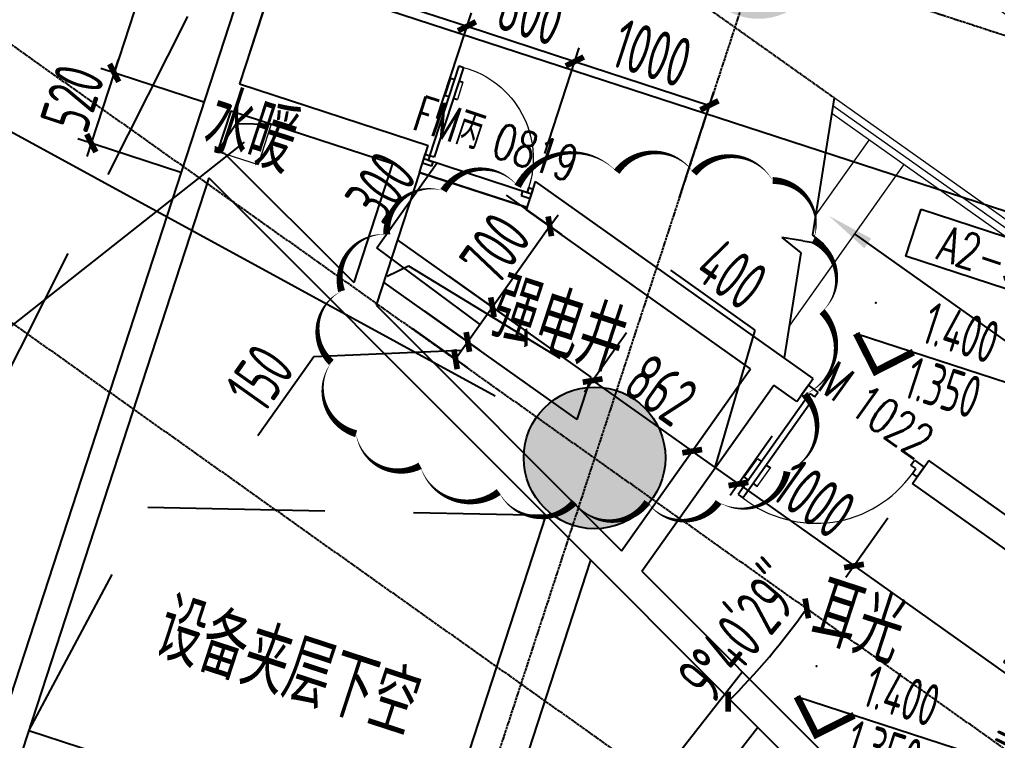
# Model space of a CAD drawing. Header units: millimetres. Extents: x 11639278 to 23698211, y -13072636 to -5537337.
# Drawn here: x 11852608 to 11859510, y -6326259 to -6321172 of the extents above; entities that cross this region are included whole.
import ezdxf
from ezdxf.enums import TextEntityAlignment as Align

# ---------------------------------------------------------------- set-up
doc = ezdxf.new("R2010")
doc.units = ezdxf.units.MM
doc.header["$LTSCALE"] = 10
for name, pattern in [('A2-RG-AXIS$0$CENTER', [2, 1.25, -0.25, 0.25, -0.25]), ('A2-RG-AXIS$0$DOTE', [2.42, 2, -0.2, 0.02, -0.2]), ('A2-RI-F1$0$HIDDEN', [0.375, 0.25, -0.125]), ('A2-RV-F1$0$DASHED2', [0.375, 0.25, -0.125])]:
    doc.linetypes.add(name, pattern=pattern)
for name, color, linetype in [('A2-RB-F1$0$$34$A-DIMS-100', 1, 'Continuous'), ('A2-RB-F1$0$A-DIMS-100', 1, 'Continuous'), ('A2-RD-F1（少）$0$A-STRS', 50, 'Continuous'), ('A2-RG-AXIS$0$A-GRID', 1, 'A2-RG-AXIS$0$CENTER'), ('A2-RI-F1$0$$0$A-SYMB-NUMB-T', 4, 'Continuous'), ('A2-RI-F1$0$$4$A-SYMB', 4, 'Continuous'), ('A2-RI-F1$0$A-BEAM-PLAN-C', 2, 'Continuous'), ('A2-RI-F1$0$A-DOOR', 32, 'Continuous'), ('A2-RI-F1$0$A-GLAZ', 140, 'Continuous'), ('A2-RI-F1$0$A-HOLE', 2, 'Continuous'), ('A2-RI-F1$0$A-STRS', 50, 'Continuous'), ('A2-RI-F1$0$A-SYMB', 4, 'Continuous'), ('A2-RI-F1$0$A-SYMB-AREA', 4, 'Continuous'), ('A2-RI-F1$0$A-SYMB-DOOR', 3, 'Continuous'), ('A2-RI-F1$0$A-SYMB-NAME', 4, 'Continuous'), ('A2-RI-F1$0$A-SYMB-VOID', 35, 'Continuous'), ('A2-RI-F1$0$A-WALL', 7, 'Continuous'), ('A2-RI-F1$0$an-flor-strs-trds', 1, 'Continuous'), ('A2-RS-F1$0$A-HATH-GRAY', 8, 'Continuous'), ('A2-RS-F1$0$A-WALL-CONC', 6, 'Continuous'), ('A2-RV-F1$0$A-HATH', 9, 'Continuous'), ('A2-RV-F1$0$AUDIT_D_120618114340-341', 1, 'Continuous')]:
    doc.layers.add(name, color=color, linetype=linetype)
for name, color, linetype, lineweight in [('A2-RI-F1$0$A-DETL-LLIN', 3, 'Continuous', 5), ('A2-RI-F1$0$A-GLAZ-CWMG', 3, 'Continuous', 5), ('A2-RV-F1$0$A-FLOR-STRS', 2, 'Continuous', 5)]:
    doc.layers.add(name, color=color, linetype=linetype, lineweight=lineweight)
doc.styles.add('A2-RB-F1$0$$0$XD2008', font='hzs.shx', dxfattribs={"width": 0.7, "bigfont": 'hztxt.shx'})
doc.styles.add('A2-RB-F1$0$XD2008', font='hzs.shx', dxfattribs={"width": 0.7, "bigfont": 'hztxt.shx'})
doc.styles.add('A2-RI-F1$0$$0$ECADI-TXT', font='simplex.shx', dxfattribs={"bigfont": 'hztxt.shx'})
doc.styles.add('A2-RI-F1$0$ECADI', font='hzs.shx', dxfattribs={"width": 0.7, "bigfont": 'hztxt.shx'})
doc.styles.add('A2-RI-F1$0$ECADI-TXT', font='simplex.shx', dxfattribs={"bigfont": 'hztxt.shx'})
doc.styles.add('A2-RI-F1$0$XD2008', font='hzs.shx', dxfattribs={"width": 0.7, "bigfont": 'hztxt.shx'})
doc.dimstyles.new('A2-RB-F1$0$$0$XD100$0', dxfattribs={"dimscale": 100, "dimtxt": 3.5, "dimasz": 1, "dimexe": 1, "dimexo": 2, "dimgap": 0.5, "dimtad": 1, "dimdec": 0, "dimdsep": 46, "dimtxsty": 'A2-RB-F1$0$$0$XD2008', "dimblk1": 'A2-RB-F1$0$$20$_ArchTick', "dimblk2": 'A2-RB-F1$0$$20$_ArchTick', "dimsah": 1, "dimcen": 2.5, "dimclrt": 4, "dimaunit": 1, "dimadec": 0, "dimazin": 0, "dimtfac": 1, "dimtdec": 0, "dimtix": 1, "dimtmove": 2, "dimatfit": 3, "dimfxl": 0, "dimtolj": 1, "dimtzin": 0, "dimarcsym": 0})
doc.dimstyles.new('A2-RB-F1$0$XD100$0', dxfattribs={"dimscale": 100, "dimtxt": 3.5, "dimasz": 1, "dimexe": 1, "dimexo": 2, "dimgap": 0.5, "dimtad": 1, "dimdec": 0, "dimdsep": 46, "dimtxsty": 'A2-RB-F1$0$XD2008', "dimblk1": 'A2-RB-F1$0$_ArchTick', "dimblk2": 'A2-RB-F1$0$_ArchTick', "dimsah": 1, "dimcen": 2.5, "dimclrt": 4, "dimaunit": 1, "dimadec": 0, "dimazin": 0, "dimtfac": 1, "dimtdec": 0, "dimtix": 1, "dimtmove": 1, "dimatfit": 3, "dimfxl": 0, "dimtolj": 1, "dimtzin": 0, "dimarcsym": 0})

# ---------------------------------------------------------------- blocks, each defined once
blk = doc.blocks.new('A2-RS-F1')
at = {"layer": 'A2-RS-F1$0$A-HATH-GRAY', "ltscale": 3}
h = blk.add_hatch(color=256, dxfattribs=at)
h.paths.add_polyline_path([(11844906.6, -6323395.9), (11843860.7, -6323055), (11843581.8, -6323910.6), (11844627.7, -6324251.5)], flags=17)
h.paths.add_polyline_path([(11860882.6, -6343275.4), (11862023.5, -6343647.3), (11861713.6, -6344598), (11860572.7, -6344226.1)])
h.paths.add_polyline_path([(11865221.2, -6329964.4), (11866362.1, -6330336.3), (11866052.2, -6331287.1), (11864911.3, -6330915.2)])
h.paths.add_polyline_path([(11863051.9, -6336620), (11864192.8, -6336991.9), (11863882.9, -6337942.6), (11862742, -6337570.7)])
edge = h.paths.add_edge_path()
edge.add_arc((11859128.8, -6350592.2), 550, 0, 360)
edge = h.paths.add_edge_path()
edge.add_arc((11856959.4, -6357247.7), 450, 0, 360)
edge = h.paths.add_edge_path()
edge.add_arc((11853166.7, -6357589.2), 450, 0, 360)
edge = h.paths.add_edge_path()
edge.add_arc((11867805.9, -6323970.6), 450, 0, 360)
h.paths.add_polyline_path([(11846030, -6316399.5), (11847075.8, -6316740.4), (11846796.9, -6317596.1), (11845751.1, -6317255.2)])
h.paths.add_polyline_path([(11843860.7, -6323054.9), (11844906.6, -6323395.8), (11844627.7, -6324251.5), (11843581.8, -6323910.6)])
h.paths.add_polyline_path([(11855493.2, -6327056.8), (11855968.6, -6327211.7), (11855813.7, -6327687.1), (11855338.3, -6327532.2)])
h.paths.add_polyline_path([(11855338.2, -6327532.2), (11855813.6, -6327687.2), (11855968.6, -6327211.8), (11855493.2, -6327056.8)])
h.paths.add_polyline_path([(11848985.4, -6347023), (11849460.8, -6347177.9), (11849305.8, -6347653.3), (11848830.5, -6347498.4)])
h.paths.add_polyline_path([(11848830.4, -6347498.4), (11849305.8, -6347653.4), (11849460.7, -6347178), (11848985.4, -6347023)])
h.paths.add_polyline_path([(11841691.5, -6329710.3), (11842737.3, -6330051.2), (11842458.4, -6330906.9), (11841412.5, -6330566)])
edge = h.paths.add_edge_path()
edge.add_arc((11835567, -6350274.8), 550, 0, 360)
h.paths.add_polyline_path([(11837074, -6343876.8), (11838119.8, -6344217.7), (11838398.7, -6343362), (11837352.9, -6343021.1)])
h.paths.add_polyline_path([(11839243.3, -6337221.4), (11840289.1, -6337562.3), (11840568, -6336706.6), (11839522.2, -6336365.7)])
h.paths.add_polyline_path([(11843581.8, -6323910.7), (11844627.7, -6324251.6), (11844906.6, -6323395.9), (11843860.7, -6323055)])
edge = h.paths.add_edge_path()
edge.add_arc((11839855.8, -6353250.4), 450, 0, 360)
edge = h.paths.add_edge_path()
edge.add_arc((11857822.8, -6320716.7), 450, 0, 360)
edge = h.paths.add_edge_path()
edge.add_arc((11856666.2, -6324264.9), 500, 0, 360)
h.paths.add_polyline_path([(11855338.3, -6327532.3), (11855813.7, -6327687.2), (11855968.6, -6327211.8), (11855493.2, -6327056.9)])
h.paths.add_polyline_path([(11848830.3, -6347498.4), (11849305.7, -6347653.3), (11849460.6, -6347177.9), (11848985.2, -6347023)])
edge = h.paths.add_edge_path()
edge.add_arc((11848133.1, -6350444.1), 500, 0, 360)
edge = h.paths.add_edge_path()
edge.add_arc((11846511.2, -6355419.9), 450, 0, 360)
edge = h.paths.add_edge_path()
edge.add_arc((11865992.2, -6360191.7), 450, 0, 360)
edge = h.paths.add_edge_path()
edge.add_arc((11868161.4, -6353536.3), 450, 0, 360)
edge = h.paths.add_edge_path()
edge.add_arc((11870330.7, -6346880.9), 450, 0, 360)
edge = h.paths.add_edge_path()
edge.add_arc((11872500, -6340225.5), 450, 0, 360)
edge = h.paths.add_edge_path()
edge.add_arc((11874669.3, -6333570.1), 450, 0, 360)
edge = h.paths.add_edge_path()
edge.add_arc((11876838.5, -6326914.7), 450, 0, 360)
at = {"layer": 'A2-RS-F1$0$A-WALL-CONC'}
blk.add_circle((11856666.2, -6324264.9), 500, dxfattribs=at)
blk = doc.blocks.new('A2-RI-F1$0$5erhfh')
at = {"layer": 'A2-RI-F1$0$A-SYMB-AREA', "style": 'A2-RI-F1$0$ECADI', "width": 0.7}
blk.add_attdef('340M2', text='', height=2.5, dxfattribs=at).set_placement((0, 1.25), align=Align.MIDDLE_LEFT)
at = {"layer": 'A2-RI-F1$0$A-SYMB-NAME', "style": 'A2-RI-F1$0$ECADI', "width": 0.7}
blk.add_attdef('CHINESENAME', (-12.292, 3.087), '', height=4.5, dxfattribs=at)
blk = doc.blocks.new('A2-RI-F1$0$door-1000')
for p, q in [((0.6493, 0.6471), (0.7083, 0.7059)), ((0.7083, 0.7059), (0.7083, 0.7059)), ((0.7083, 0.7059), (0.7672, 0.6469)), ((0.6787, 0.6175), (0.6493, 0.6471)), ((0.7082, 0.647), (0.6787, 0.6175)), ((0.7376, 0.6174), (0.7082, 0.647)), ((0.7672, 0.6469), (0.7376, 0.6174)), ((0.059, 0.0588), (0, 0)), ((0, 0), (0.0588, -0.059)), ((0, 0), (0, 0)), ((0.0589, -0.0001), (0.0884, 0.0293)), ((0.0884, 0.0293), (0.059, 0.0588)), ((0.0588, -0.059), (0.0883, -0.0296)), ((0.0883, -0.0296), (0.0589, -0.0001)), ((0.1179, -0.0002), (0.0883, -0.0296)), ((0.0883, -0.0296), (0.6766, -0.6199)), ((0.7061, -0.5905), (0.1179, -0.0002)), ((0.5051, -0.3888), (0.5301, -0.3639)), ((0.4506, -0.4431), (0.4756, -0.4182)), ((0.6183, -0.5024), (0.6432, -0.4775)), ((0.5638, -0.5566), (0.5888, -0.5318)), ((0.6766, -0.6199), (0.7061, -0.5905))]:
    blk.add_line(p, q)
at = {"lineweight": 13}
for p, q in [((0.6432, -0.4775), (0.5301, -0.3639)), ((0.5638, -0.5566), (0.4506, -0.4431))]:
    blk.add_line(p, q, dxfattribs=at)
blk.add_arc((0.1481, 0.0285), 0.8333, 312.03498, 44.97267, dxfattribs=at)
blk = doc.blocks.new('A2-RI-F1$0$System Panel - Glazed-4049409-Documents - Level 1')
at = {"layer": 'A2-RI-F1$0$A-GLAZ', "lineweight": 13}
for p, q in [((535.3, 44.5), (-535.3, 44.5)), ((-535.3, 44.5), (-535.3, 19)), ((-535.3, 19), (535.3, 19)), ((535.3, 19), (535.3, 44.5))]:
    blk.add_line(p, q, dxfattribs=at)
blk = doc.blocks.new('A2-RI-F1$0$Rectangular Mullion - 60mm x 200mm-V4-Documents - Level 1')
at = {"layer": 'A2-RI-F1$0$A-GLAZ-CWMG'}
for p, q in [((80374.2, -10088), (79350.2, -9775.6)), ((80315.8, -10279.3), (79291.9, -9966.9))]:
    blk.add_line(p, q, dxfattribs=at)
blk = doc.blocks.new('A2-RI-F1$0$ECADI-TAG-HGHT（国标）')
at = {"color": 1}
blk.add_line((-2.121, 2.121), (11.768, 2.121), dxfattribs=at)
at = {"color": 1, "const_width": 0.5}
blk.add_lwpolyline([(-2.121, 2.121), (0, 0), (2.121, 2.121)], dxfattribs=at)
at = {"color": 1}
blk.add_point((-1.481, 4.6), dxfattribs=at)
at = {"style": 'A2-RI-F1$0$XD2008', "width": 0.7}
blk.add_attdef('FL', text='', height=3, dxfattribs=at).set_placement((-2.689, 2.967), align=Align.RIGHT)
for tag, p in [('F.F.L.', (2.284, 2.967)), ('T.O.S.', (2.284, -1.104))]:
    blk.add_attdef(tag, p, '', height=3, dxfattribs=at)
blk = doc.blocks.new('A2-RI-F1$0$ECADI-TAG-DOOR')
blk = doc.blocks.new('A2-RI-F1$0$$0$ECADI-TAG-CODE')
at = {"layer": 'A2-RI-F1$0$$0$A-SYMB-NUMB-T', "color": 1}
blk.add_lwpolyline([(0, 3.5), (15, 3.5), (15, 0), (0, 0)], close=True, dxfattribs=at)
at = {"layer": 'A2-RI-F1$0$$0$A-SYMB-NUMB-T', "style": 'A2-RI-F1$0$$0$ECADI-TXT', "width": 0.7}
blk.add_attdef('CODE', text='', height=2.5, dxfattribs=at).set_placement((7.5, 1.75), align=Align.MIDDLE_CENTER)
blk = doc.blocks.new('A2-RI-F1')
at = {"layer": 'A2-RI-F1$0$A-BEAM-PLAN-C'}
for p, q in [((11855540.8, -6327072.3), (11856323.8, -6324670)), ((11855921.1, -6327196.3), (11856641.1, -6324987.4)), ((11855477.7, -6327104.4), (11852673, -6326190.2))]:
    blk.add_line(p, q, dxfattribs=at)
at = {"layer": 'A2-RI-F1$0$A-DETL-LLIN'}
for p in [(11854383.8, -6321909.6), (11854005.4, -6322102.4)]:
    blk.add_line(p, (11854290.6, -6322195.3), dxfattribs=at)
at = {"layer": 'A2-RI-F1$0$A-HOLE'}
for p, q in [((11856641.4, -6323695.6), (11855274.8, -6322726.5)), ((11856544.1, -6323994.3), (11855174.1, -6323022.9)), ((11856544.1, -6323994.3), (11856641.4, -6323695.6))]:
    blk.add_line(p, q, dxfattribs=at)
at = {"layer": 'A2-RI-F1$0$A-STRS'}
for p, q in [((11856221.5, -6322403.4), (11855460.9, -6322155.5)), ((11856190.5, -6322498.5), (11855429.9, -6322250.6))]:
    blk.add_line(p, q, dxfattribs=at)
at = {"layer": 'A2-RI-F1$0$A-SYMB'}
blk.add_lwpolyline([(11848535.7, -6323530.7), (11851199.7, -6324399), (11854195.5, -6322037.5)], dxfattribs=at)
at = {"layer": 'A2-RI-F1$0$A-SYMB-VOID', "linetype": 'A2-RI-F1$0$HIDDEN', "ltscale": 500}
for points in [[(11842737.3, -6330051.2), (11849005.3, -6330633.5), (11854667.6, -6319425.3)], [(11854005.4, -6322102.4), (11854136.1, -6321905.3), (11854383.8, -6321909.6)], [(11855203, -6322982.1), (11855352.5, -6322910.5), (11856641.4, -6323695.6)], [(11852673, -6326190.2), (11853513, -6324613.5), (11856323.8, -6324670)]]:
    blk.add_lwpolyline(points, dxfattribs=at)
at = {"layer": 'A2-RI-F1$0$A-WALL'}
for p, q in [((11854919.8, -6319297.1), (11854160.5, -6321626.5)), ((11854667.6, -6319425.3), (11850329, -6332736)), ((11854160.5, -6321626.5), (11855491.9, -6322060.4)), ((11854098.5, -6321816.6), (11854005.4, -6322102.4)), ((11854098.5, -6321816.6), (11855239.7, -6322188.6)), ((11854057.2, -6322119.3), (11854005.4, -6322102.4)), ((11855429.9, -6322250.6), (11855491.9, -6322060.4)), ((11855239.7, -6322188.6), (11854966, -6323028.5)), ((11855429.9, -6322250.6), (11855124.6, -6323187.2)), ((11855429.9, -6322250.6), (11856140.6, -6322482.2)), ((11853944.5, -6322289.3), (11850457.2, -6332988.2)), ((11856185.5, -6322514), (11856250.4, -6322314.9)), ((11858209.8, -6323704.3), (11856250.4, -6322314.9)), ((11857767.8, -6323636.1), (11856185.5, -6322514)), ((11856857, -6324920.5), (11857767.8, -6323636.1)), ((11857000.4, -6325064), (11857930.9, -6323751.8)), ((11858094.1, -6323867.5), (11857930.9, -6323751.8)), ((11858094.1, -6323867.5), (11858209.8, -6323704.3)), ((11858909.8, -6324445.9), (11859025.5, -6324282.7)), ((11863063.4, -6327146), (11859025.5, -6324282.7)), ((11861397.8, -6326210.1), (11858909.8, -6324445.9))]:
    blk.add_line(p, q, dxfattribs=at)
at = {"layer": 'A2-RI-F1$0$A-WALL', "lineweight": 25}
for p, q in [((11854057.2, -6322119.3), (11854966, -6323028.5)), ((11853944.5, -6322289.3), (11859434.4, -6327782.3)), ((11855124.6, -6323187.2), (11856857, -6324920.5)), ((11857000.4, -6325064), (11859363.8, -6327428.7))]:
    blk.add_line(p, q, dxfattribs=at)
at = {"layer": 'A2-RI-F1$0$an-flor-strs-trds'}
blk.add_lwpolyline([(11857710.6, -6325774.6), (11854689.4, -6329629.9), (11854741, -6329758.5), (11854505, -6329573.2), (11854556.6, -6329701.8), (11852027.8, -6332921), (11850778.5, -6336753.9), (11850871, -6336857), (11850585.9, -6336763.7), (11850678.4, -6336866.9), (11849463.9, -6340578.2), (11849594.2, -6344802.2), (11849476.4, -6344875.1), (11849776.3, -6344865.9), (11849658.4, -6344938.8), (11849804.2, -6349850.7)], dxfattribs=at)
at = {"layer": 'Defpoints', "color": 3}
blk.add_line((11855964.6, -6323829.5), (11832002.1, -6310766.5), dxfattribs=at)
at = {"layer": 'Defpoints', "color": 3, "linetype": 'Continuous'}
blk.add_line((11886956.1, -6331453.7), (11833703.4, -6314096.4), dxfattribs=at)
at = {"layer": 'Defpoints', "color": 3}
blk.add_lwpolyline([(11856123.9, -6322348.8, 0, 50, 0.520567), (11855599.8, -6322379.6, 0, 50, 0.520567), (11855599.8, -6322379.6, 0, 50, 0.520567), (11855198.9, -6322687.7, 0, 50, 0.520567), (11855198.9, -6322687.7, 0, 50, 0.520567), (11854880.3, -6323088.2, 0, 50, 0.520567), (11854880.3, -6323088.2, 0, 50, 0.520567), (11854808.4, -6323591.3, 0, 50, 0.520567), (11854808.4, -6323591.3, 0, 50, 0.520567), (11854983.1, -6324094.5, 0, 50, 0.520567), (11854983.1, -6324094.5, 0, 50, 0.520567), (11855435.3, -6324320.4, 0, 50, 0.520567), (11855435.3, -6324320.4, 0, 50, 0.520567), (11855990.3, -6324505.2, 0, 50, 0.520567), (11855990.3, -6324505.2, 0, 50, 0.520567), (11856524.8, -6324577.1, 0, 50, 0.520567), (11856524.8, -6324577.1, 0, 50, 0.520567), (11857038.7, -6324577.1, 0, 50, 0.520567), (11857038.7, -6324577.1, 0, 50, 0.520567), (11857542.3, -6324577.1, 0, 50, 0.520567), (11857542.3, -6324577.1, 0, 50, 0.520567), (11858025.3, -6324361.5, 0, 50, 0.520567), (11858025.3, -6324361.5, 0, 50, 0.520567), (11858148.7, -6323817.2, 0, 50, 0.520567), (11858148.7, -6323817.2, 0, 50, 0.520567), (11858272, -6323231.9, 0, 50, 0.520567), (11858272, -6323231.9, 0, 50, 0.520567), (11858210.3, -6322728.8, 0, 50, 0.520567), (11858210.3, -6322728.8, 0, 50, 0.520567), (11857922.6, -6322307.8, 0, 50, 0.520567), (11857922.6, -6322307.8, 0, 50, 0.520567), (11857367.6, -6322256.4, 0, 50, 0.520567), (11857367.6, -6322256.4, 0, 50, 0.520567), (11856822.8, -6322246.2, 0, 50, 0.520567), (11856822.8, -6322246.2, 0, 50, 0.520567), (11856123.9, -6322348.8, 0, 0, 0)], format="xyseb", dxfattribs=at)
blk.add_blockref('A2-RS-F1', (0, 0))
ref = blk.add_blockref('A2-RI-F1$0$5erhfh', (11854951.1, -6322748.8), dxfattribs=dict(xscale=100.0000000002661, yscale=100.0000000002661, zscale=100.0000000002661, rotation=341.9467459264774))
ref.add_attrib('CHINESENAME', '水暖', (11853878.1, -6322074.3), dxfattribs={"layer": 'A2-RI-F1$0$A-SYMB-NAME', "height": 450, "rotation": 341.94675, "style": 'A2-RI-F1$0$ECADI', "width": 0.7})
ref = blk.add_blockref('A2-RI-F1$0$5erhfh', (11856973.2, -6324066.3), dxfattribs=dict(xscale=100.0000000002661, yscale=100.0000000002661, zscale=100.0000000002661, rotation=341.9467459264774))
ref.add_attrib('CHINESENAME', '强电井', (11855900.2, -6323391.9), dxfattribs={"layer": 'A2-RI-F1$0$A-SYMB-NAME', "height": 450, "rotation": 341.94675, "style": 'A2-RI-F1$0$ECADI', "width": 0.7})
ref = blk.add_blockref('A2-RI-F1$0$5erhfh', (11859236, -6326212.1), dxfattribs=dict(xscale=100.0000000002661, yscale=100.0000000002661, zscale=100.0000000002661, rotation=341.9467459264774))
ref.add_attrib('CHINESENAME', '耳光', (11858163, -6325537.6), dxfattribs={"layer": 'A2-RI-F1$0$A-SYMB-NAME', "height": 450, "rotation": 341.94675, "style": 'A2-RI-F1$0$ECADI', "width": 0.7})
ref = blk.add_blockref('A2-RI-F1$0$5erhfh', (11854609.3, -6326331.8), dxfattribs=dict(xscale=100.0000000002661, yscale=100.0000000002661, zscale=100.0000000002661, rotation=341.9467459264774))
ref.add_attrib('CHINESENAME', '设备夹层下空', (11853536.4, -6325657.3), dxfattribs={"layer": 'A2-RI-F1$0$A-SYMB-NAME', "height": 450, "rotation": 341.94675, "style": 'A2-RI-F1$0$ECADI', "width": 0.7})
at = {"layer": 'A2-RI-F1$0$$4$A-SYMB', "xscale": 100.0000000099865, "yscale": 100.0000000099865, "zscale": 100.0000000099865, "rotation": 341.9467459260609}
blk.add_blockref('A2-RI-F1$0$$0$ECADI-TAG-CODE', (11858863, -6322842.4), dxfattribs=at).add_auto_attribs({'CODE': 'A2-ST-8'})
at = {"layer": 'A2-RI-F1$0$A-DOOR'}
for p, xscale, yscale, zscale, rotation in [((11855450.9, -6322186.2), -800.0000000000965, 800.0000000000965, 800.0000000000967, 206.8480474431913), ((11858176, -6323751.9), 1000.000000000409, 1000.000000000409, 1000.000000000409, 279.7581692111208)]:
    blk.add_blockref('A2-RI-F1$0$door-1000', p, dxfattribs=dict(at, xscale=xscale, yscale=yscale, zscale=zscale, rotation=rotation))
at = {"layer": 'A2-RI-F1$0$A-GLAZ', "rotation": 324.984351749833}
blk.add_blockref('A2-RI-F1$0$System Panel - Glazed-4049409-Documents - Level 1', (11859750.5, -6321142.5), dxfattribs=at)
at = {"layer": 'A2-RI-F1$0$A-GLAZ-CWMG', "rotation": 341.9467479425516}
blk.add_blockref('A2-RI-F1$0$Rectangular Mullion - 60mm x 200mm-V4-Documents - Level 1', (11786955.2, -6286868.4), dxfattribs=at)
at = {"layer": 'A2-RI-F1$0$A-SYMB', "xscale": 99.999999999679, "yscale": 99.999999999679, "zscale": 99.999999999679, "rotation": 341.9467459266484}
for p in [(11858649.5, -6323654.4), (11858230.8, -6326216.8)]:
    blk.add_blockref('A2-RI-F1$0$ECADI-TAG-HGHT（国标）', p, dxfattribs=at).add_auto_attribs({'F.F.L.': '1.400', 'T.O.S.': '1.350'})
at = {"layer": 'A2-RI-F1$0$A-SYMB-DOOR'}
ref = blk.add_blockref('A2-RI-F1$0$ECADI-TAG-DOOR', (11855822.5, -6322862), dxfattribs=dict(at, xscale=100.0000000021948, yscale=100.0000000021948, zscale=100.0000000021948, rotation=341.6135664677628))
ref.add_attrib('门窗主编号1', 'FM丙', dxfattribs={"height": 250, "rotation": 341.61357, "style": 'A2-RI-F1$0$ECADI-TXT', "width": 0.7}).set_placement((11855834, -6322098.2), align=Align.RIGHT)
ref.add_attrib('门窗主编号2', '0819', (11855926.6, -6322133.4, 333.3), dxfattribs={"height": 250, "rotation": 341.61357, "style": 'A2-RI-F1$0$ECADI-TXT', "width": 0.7})
ref = blk.add_blockref('A2-RI-F1$0$ECADI-TAG-DOOR', (11858137.6, -6324604.6), dxfattribs=dict(at, xscale=99.9999999989846, yscale=99.9999999989846, zscale=99.9999999989846, rotation=324.5368615758675))
ref.add_attrib('门窗主编号1', 'M', dxfattribs={"height": 250, "rotation": 324.53686, "style": 'A2-RI-F1$0$ECADI-TXT', "width": 0.7}).set_placement((11858372.9, -6323877.9), align=Align.RIGHT)
ref.add_attrib('门窗主编号2', '1022', (11858451, -6323938.7, 333.3), dxfattribs={"height": 250, "rotation": 324.53686, "style": 'A2-RI-F1$0$ECADI-TXT', "width": 0.7})
blk = doc.blocks.new('A2-RG-AXIS')
at = {"layer": 'A2-RG-AXIS$0$A-GRID', "linetype": 'A2-RG-AXIS$0$DOTE'}
for p, q in [((11843136.5, -6315929.7), (11881097.2, -6328302.7)), ((11859362.3, -6315993.2), (11846201.5, -6356370.4)), ((11876238.4, -6338141.9), (11846413.5, -6316997.8)), ((11875313.6, -6339447.6), (11845488.2, -6318303.1))]:
    blk.add_line(p, q, dxfattribs=at)
blk = doc.blocks.new('A2-RV-F1')
at = {"layer": 'A2-RV-F1$0$A-FLOR-STRS'}
for p, q in [((11862496.8, -6324660.2), (11858357.5, -6321725)), ((11862439, -6324741.8), (11858340, -6321835.2)), ((11862467.9, -6324701), (11858348.7, -6321780.1)), ((11858229.2, -6322553.3), (11858605.1, -6322023.2)), ((11858040.3, -6323338.3), (11858849.8, -6322196.7))]:
    blk.add_line(p, q, dxfattribs=at)
at = {"layer": 'A2-RV-F1$0$A-HATH', "linetype": 'A2-RV-F1$0$DASHED2', "ltscale": 2}
blk.add_lwpolyline([(11858357.5, -6321725), (11856722, -6320565.3), (11854719.2, -6319912.5)], dxfattribs=at)
at = {"layer": 'A2-RV-F1$0$AUDIT_D_120618114340-341', "extrusion": (-1.24225e-40, 5.54049e-41, -1)}
for p, q in [((11858357.5, -6321725), (11858203.9, -6322691, 0)), ((11858136.5, -6322732.9, 0), (11857988.4, -6322709.4, 0)), ((11857988.4, -6322709.4, 0), (11858122.9, -6322818.4, 0)), ((11858136.5, -6322732.9, 0), (11858284.6, -6322756.5, 0)), ((11858284.6, -6322756.5, 0), (11858203.9, -6322691, 0)), ((11858122.9, -6322818.4, 0), (11858005.1, -6323559.2, 0))]:
    blk.add_line(p, q, dxfattribs=at)
at = {"layer": 'A2-RV-F1$0$AUDIT_D_120618114340-341', "extrusion": (1.56686e-08, -1.51236e-08, -1)}
blk.add_line((11858502.7, -6322686.1, 0), (11862091.9, -6325231.3), dxfattribs=at)
blk.add_solid([(-11858619.1, -6322717.1, 0.3), (-11858570.4, -6322785.7, 0.3), (-11858320.1, -6322556.6, 0.3)], dxfattribs=at)
blk = doc.blocks.new('A2-RB-F1$0$_ArchTick')
at = {"color": 0, "linetype": 'ByBlock', "const_width": 0.4}
blk.add_lwpolyline([(-0.5, -0.5), (0.5, 0.5)], dxfattribs=at)
blk = doc.blocks.new('*D1662')
at = {"layer": 'A2-RB-F1$0$A-DIMS-100', "color": 0, "lineweight": -2, "transparency": 16777216}
for p, q in [((11853957, -6319456.6), (11853275.2, -6321548.3)), ((11854590.2, -6319662.9), (11853861.9, -6319425.6)), ((11853908.4, -6321754.6), (11853180.1, -6321517.3))]:
    blk.add_line(p, q, dxfattribs=at)
at = {"layer": 'Defpoints', "color": 0, "transparency": 16777216}
for p in [(11854780.3, -6319724.9), (11853275.2, -6321548.3), (11854098.5, -6321816.6)]:
    blk.add_point(p, dxfattribs=at)
at = {"layer": 'A2-RB-F1$0$A-DIMS-100', "color": 0, "lineweight": -2, "transparency": 16777216, "xscale": 100, "yscale": 100, "zscale": 100}
for p, rotation in [((11853957, -6319456.6), 71.94703652343424), ((11853275.2, -6321548.3), 251.9470365234343)]:
    blk.add_blockref('A2-RB-F1$0$_ArchTick', p, dxfattribs=dict(at, rotation=rotation))
at = {"layer": 'A2-RB-F1$0$A-DIMS-100', "color": 4, "transparency": 16777216, "insert": (11853402.2, -6320432.7), "char_height": 350, "attachment_point": 5, "rotation": 71.94704, "style": 'A2-RB-F1$0$XD2008'}
blk.add_mtext('\\A1;2200', dxfattribs=at)
blk = doc.blocks.new('*D1663')
at = {"layer": 'A2-RB-F1$0$A-DIMS-100', "color": 0, "lineweight": -2, "transparency": 16777216}
for p, q in [((11853275.3, -6321548.2), (11853306.3, -6321453.2)), ((11853275.3, -6321548.2), (11853113.7, -6322043.9)), ((11853908.4, -6321754.6), (11853180.2, -6321517.2)), ((11853746.8, -6322250.3), (11853018.6, -6322012.9)), ((11853113.7, -6322043.9), (11853082.7, -6322139))]:
    blk.add_line(p, q, dxfattribs=at)
at = {"layer": 'Defpoints', "color": 0, "transparency": 16777216}
for p in [(11854098.6, -6321816.6), (11853113.7, -6322043.9), (11853937, -6322312.3)]:
    blk.add_point(p, dxfattribs=at)
at = {"layer": 'A2-RB-F1$0$A-DIMS-100', "color": 0, "lineweight": -2, "transparency": 16777216, "xscale": 100, "yscale": 100, "zscale": 100}
for p, rotation in [((11853275.3, -6321548.2), 251.9442621610272), ((11853113.7, -6322043.9), 71.94426216102723)]:
    blk.add_blockref('A2-RB-F1$0$_ArchTick', p, dxfattribs=dict(at, rotation=rotation))
at = {"layer": 'A2-RB-F1$0$A-DIMS-100', "color": 4, "transparency": 16777216, "insert": (11852980.5, -6321726.3), "char_height": 350, "attachment_point": 5, "rotation": 71.94426, "style": 'A2-RB-F1$0$XD2008'}
blk.add_mtext('\\A1;520', dxfattribs=at)
blk = doc.blocks.new('*D1514')
at = {"layer": 'A2-RB-F1$0$A-DIMS-100', "color": 0, "lineweight": -2, "transparency": 16777216}
for p, q in [((11854222.5, -6321436.3), (11854465.6, -6320690.6)), ((11854434.6, -6320785.6), (11855765.9, -6321219.6)), ((11855553.9, -6321870.3), (11855796.9, -6321124.5))]:
    blk.add_line(p, q, dxfattribs=at)
at = {"layer": 'Defpoints', "color": 0, "transparency": 16777216}
for p in [(11855765.9, -6321219.6), (11854160.5, -6321626.5), (11855491.9, -6322060.4)]:
    blk.add_point(p, dxfattribs=at)
at = {"layer": 'A2-RB-F1$0$A-DIMS-100', "color": 0, "lineweight": -2, "transparency": 16777216, "xscale": 100, "yscale": 100, "zscale": 100}
for p, rotation in [((11854434.6, -6320785.6), 161.9470404933663), ((11855765.9, -6321219.6), 341.9470404933663)]:
    blk.add_blockref('A2-RB-F1$0$_ArchTick', p, dxfattribs=dict(at, rotation=rotation))
at = {"layer": 'A2-RB-F1$0$A-DIMS-100', "color": 4, "transparency": 16777216, "insert": (11855170, -6320788.7), "char_height": 350, "attachment_point": 5, "rotation": 341.94704, "style": 'A2-RB-F1$0$XD2008'}
blk.add_mtext('\\A1;1400', dxfattribs=at)
blk = doc.blocks.new('*D1515')
at = {"layer": 'A2-RB-F1$0$A-DIMS-100', "color": 0, "lineweight": -2, "transparency": 16777216}
for p, q in [((11856314.5, -6322118.2), (11856557.5, -6321372.4)), ((11856526.6, -6321467.5), (11857477, -6321777.3)), ((11857265, -6322428), (11857508, -6321682.2))]:
    blk.add_line(p, q, dxfattribs=at)
at = {"layer": 'Defpoints', "color": 0, "transparency": 16777216}
for p in [(11857477, -6321777.3), (11856252.5, -6322308.3), (11857203, -6322618.1)]:
    blk.add_point(p, dxfattribs=at)
at = {"layer": 'A2-RB-F1$0$A-DIMS-100', "color": 0, "lineweight": -2, "transparency": 16777216, "xscale": 100, "yscale": 100, "zscale": 100}
for p, rotation in [((11856526.6, -6321467.5), 161.9470404932459), ((11857477, -6321777.3), 341.9470404932459)]:
    blk.add_blockref('A2-RB-F1$0$_ArchTick', p, dxfattribs=dict(at, rotation=rotation))
at = {"layer": 'A2-RB-F1$0$A-DIMS-100', "color": 4, "transparency": 16777216, "insert": (11857071.5, -6321408.5), "char_height": 350, "attachment_point": 5, "rotation": 341.94704, "style": 'A2-RB-F1$0$XD2008'}
blk.add_mtext('\\A1;1000', dxfattribs=at)
blk = doc.blocks.new('*D1516')
at = {"layer": 'A2-RB-F1$0$A-DIMS-100', "color": 0, "lineweight": -2, "transparency": 16777216}
for p, q in [((11855130.1, -6322781.8), (11855552.3, -6322186.3)), ((11855858.7, -6323324.4), (11855130.1, -6322781.8)), ((11855636.7, -6322983.1), (11856027.1, -6323259.9)), ((11855945.5, -6323202.1), (11855771.9, -6323446.8)), ((11855463.2, -6323227.8), (11855853.5, -6323504.6))]:
    blk.add_line(p, q, dxfattribs=at)
at = {"layer": 'Defpoints', "color": 0, "transparency": 16777216}
for p in [(11855473.6, -6322867.4), (11855300, -6323112.1), (11855771.9, -6323446.8)]:
    blk.add_point(p, dxfattribs=at)
at = {"layer": 'A2-RB-F1$0$A-DIMS-100', "color": 0, "lineweight": -2, "transparency": 16777216, "xscale": 100, "yscale": 100, "zscale": 100}
for p, rotation in [((11855945.5, -6323202.1), 54.65917628212087), ((11855771.9, -6323446.8), 234.6591762821209)]:
    blk.add_blockref('A2-RB-F1$0$_ArchTick', p, dxfattribs=dict(at, rotation=rotation))
at = {"layer": 'A2-RB-F1$0$A-DIMS-100', "color": 4, "transparency": 16777216, "insert": (11855157.7, -6322353.9), "char_height": 350, "attachment_point": 5, "rotation": 54.65918, "style": 'A2-RB-F1$0$XD2008'}
blk.add_mtext('\\A1;300', dxfattribs=at)
blk = doc.blocks.new('*D1517')
at = {"layer": 'A2-RB-F1$0$A-DIMS-100', "color": 0, "lineweight": -2, "transparency": 16777216}
for p, q in [((11855463.2, -6323227.8), (11855853.5, -6323504.6)), ((11855376.4, -6323350.1), (11855766.8, -6323626.9)), ((11855771.9, -6323446.8), (11855685.2, -6323569.1)), ((11854685.1, -6323551.9), (11854289.8, -6324109.3)), ((11855728.6, -6323507.9), (11854685.1, -6323551.9))]:
    blk.add_line(p, q, dxfattribs=at)
at = {"layer": 'Defpoints', "color": 0, "transparency": 16777216}
for p in [(11855300, -6323112.1), (11855213.3, -6323234.4), (11855685.2, -6323569.1)]:
    blk.add_point(p, dxfattribs=at)
at = {"layer": 'A2-RB-F1$0$A-DIMS-100', "color": 0, "lineweight": -2, "transparency": 16777216, "xscale": 100, "yscale": 100, "zscale": 100}
for p, rotation in [((11855771.9, -6323446.8), 54.65917628280888), ((11855685.2, -6323569.1), 234.6591762828089)]:
    blk.add_blockref('A2-RB-F1$0$_ArchTick', p, dxfattribs=dict(at, rotation=rotation))
at = {"layer": 'A2-RB-F1$0$A-DIMS-100', "color": 4, "transparency": 16777216, "insert": (11854303.9, -6323700.4), "char_height": 350, "attachment_point": 5, "rotation": 54.65918, "style": 'A2-RB-F1$0$XD2008'}
blk.add_mtext('\\A1;150', dxfattribs=at)
blk = doc.blocks.new('*D1518')
at = {"layer": 'A2-RB-F1$0$A-DIMS-100', "color": 0, "lineweight": -2, "transparency": 16777216}
for p, q in [((11857920.6, -6324112.2), (11857624, -6324530.4)), ((11857681.8, -6324448.8), (11858497.6, -6325027.3)), ((11858736.3, -6324690.6), (11858439.7, -6325108.8))]:
    blk.add_line(p, q, dxfattribs=at)
at = {"layer": 'Defpoints', "color": 0, "transparency": 16777216}
for p in [(11858036.3, -6323949), (11858852, -6324527.5), (11858497.6, -6325027.3)]:
    blk.add_point(p, dxfattribs=at)
at = {"layer": 'A2-RB-F1$0$A-DIMS-100', "color": 0, "lineweight": -2, "transparency": 16777216, "xscale": 100, "yscale": 100, "zscale": 100}
for p, rotation in [((11857681.8, -6324448.8), 144.6591740588667), ((11858497.6, -6325027.3), 324.6591740588667)]:
    blk.add_blockref('A2-RB-F1$0$_ArchTick', p, dxfattribs=dict(at, rotation=rotation))
at = {"layer": 'A2-RB-F1$0$A-DIMS-100', "color": 4, "transparency": 16777216, "insert": (11858219.8, -6324554.5), "char_height": 350, "attachment_point": 5, "rotation": 324.65917, "style": 'A2-RB-F1$0$XD2008'}
blk.add_mtext('\\A1;1000', dxfattribs=at)
blk = doc.blocks.new('*D1519')
at = {"layer": 'A2-RB-F1$0$A-DIMS-100', "color": 0, "lineweight": -2, "transparency": 16777216}
for p, q in [((11858736.3, -6324690.6), (11858439.7, -6325108.8)), ((11858497.6, -6325027.3), (11860985.5, -6326791.5)), ((11861224.3, -6326454.8), (11860927.7, -6326873.1))]:
    blk.add_line(p, q, dxfattribs=at)
at = {"layer": 'Defpoints', "color": 0, "transparency": 16777216}
for p in [(11858852, -6324527.5), (11861339.9, -6326291.7), (11860985.5, -6326791.5)]:
    blk.add_point(p, dxfattribs=at)
at = {"layer": 'A2-RB-F1$0$A-DIMS-100', "color": 0, "lineweight": -2, "transparency": 16777216, "xscale": 100, "yscale": 100, "zscale": 100}
for p, rotation in [((11858497.6, -6325027.3), 144.6591778155068), ((11860985.5, -6326791.5), 324.6591778155068)]:
    blk.add_blockref('A2-RB-F1$0$_ArchTick', p, dxfattribs=dict(at, rotation=rotation))
at = {"layer": 'A2-RB-F1$0$A-DIMS-100', "color": 4, "transparency": 16777216, "insert": (11859871.7, -6325725.9), "char_height": 350, "attachment_point": 5, "rotation": 324.65918, "style": 'A2-RB-F1$0$XD2008'}
blk.add_mtext('\\A1;3050', dxfattribs=at)
blk = doc.blocks.new('*D1583')
at = {"layer": 'A2-RB-F1$0$A-DIMS-100', "color": 0, "lineweight": -2, "transparency": 16777216}
for p, q in [((11855553.9, -6321870.3), (11855796.9, -6321124.5)), ((11855765.9, -6321219.6), (11856526.6, -6321467.5)), ((11856314.5, -6322118.2), (11856557.5, -6321372.4))]:
    blk.add_line(p, q, dxfattribs=at)
at = {"layer": 'Defpoints', "color": 0, "transparency": 16777216}
for p in [(11856526.6, -6321467.5), (11855491.9, -6322060.4), (11856252.5, -6322308.3)]:
    blk.add_point(p, dxfattribs=at)
at = {"layer": 'A2-RB-F1$0$A-DIMS-100', "color": 0, "lineweight": -2, "transparency": 16777216, "xscale": 100, "yscale": 100, "zscale": 100}
for p, rotation in [((11855765.9, -6321219.6), 161.9470404932776), ((11856526.6, -6321467.5), 341.9470404932777)]:
    blk.add_blockref('A2-RB-F1$0$_ArchTick', p, dxfattribs=dict(at, rotation=rotation))
at = {"layer": 'A2-RB-F1$0$A-DIMS-100', "color": 4, "transparency": 16777216, "insert": (11856216, -6321129.6), "char_height": 350, "attachment_point": 5, "rotation": 341.94704, "style": 'A2-RB-F1$0$XD2008'}
blk.add_mtext('\\A1;800', dxfattribs=at)
blk = doc.blocks.new('*D1585')
at = {"layer": 'A2-RB-F1$0$A-DIMS-100', "color": 0, "lineweight": -2, "transparency": 16777216}
for p, q in [((11857800.5, -6323363), (11857205, -6322940.7)), ((11857518.7, -6324333.1), (11857800.5, -6323363)), ((11857594.3, -6323880.8), (11857297.7, -6324299)), ((11857920.6, -6324112.2), (11857624, -6324530.4)), ((11857681.8, -6324448.8), (11857355.5, -6324217.5))]:
    blk.add_line(p, q, dxfattribs=at)
at = {"layer": 'Defpoints', "color": 0, "transparency": 16777216}
for p in [(11857710, -6323717.6), (11858036.3, -6323949), (11857355.5, -6324217.5)]:
    blk.add_point(p, dxfattribs=at)
at = {"layer": 'A2-RB-F1$0$A-DIMS-100', "color": 0, "lineweight": -2, "transparency": 16777216, "xscale": 100, "yscale": 100, "zscale": 100}
for p, rotation in [((11857355.5, -6324217.5), 144.6591707240132), ((11857681.8, -6324448.8), 324.6591707240132)]:
    blk.add_blockref('A2-RB-F1$0$_ArchTick', p, dxfattribs=dict(at, rotation=rotation))
at = {"layer": 'A2-RB-F1$0$A-DIMS-100', "color": 4, "transparency": 16777216, "insert": (11857632.9, -6322968.3), "char_height": 350, "attachment_point": 5, "rotation": 324.65917, "style": 'A2-RB-F1$0$XD2008'}
blk.add_mtext('\\A1;400', dxfattribs=at)
blk = doc.blocks.new('A2-RB-F1$0$$20$_ArchTick')
at = {"color": 0, "linetype": 'ByBlock', "const_width": 0.4}
blk.add_lwpolyline([(-0.5, -0.5), (0.5, 0.5)], dxfattribs=at)
blk = doc.blocks.new('*D1094')
at = {"layer": 'A2-RB-F1$0$$34$A-DIMS-100', "color": 0, "lineweight": -2, "transparency": 16777216}
blk.add_arc((11853995.6, -6322370.9), 5110.4, 314.98435, 324.65918, dxfattribs=at)
at = {"layer": 'Defpoints', "color": 0, "transparency": 16777216}
for p in [(11846414.4, -6316995.1), (11856870.4, -6325247.3), (11857805.8, -6325776.6), (11858583, -6326960.9), (11876238.1, -6338143.4)]:
    blk.add_point(p, dxfattribs=at)
at = {"layer": 'A2-RB-F1$0$$34$A-DIMS-100', "color": 0, "lineweight": -2, "transparency": 16777216, "xscale": 100, "yscale": 100, "zscale": 100}
for p, rotation in [((11858164.2, -6325327), 54.65917628221432), ((11857608.2, -6325985.5), 224.984351834306)]:
    blk.add_blockref('A2-RB-F1$0$$20$_ArchTick', p, dxfattribs=dict(at, rotation=rotation))
at = {"layer": 'A2-RB-F1$0$$34$A-DIMS-100', "color": 4, "transparency": 16777216, "insert": (11857702.7, -6325501.3), "char_height": 350, "attachment_point": 5, "rotation": 49.82176, "style": 'A2-RB-F1$0$$0$XD2008'}
blk.add_mtext('\\A1;9°40\'29"', dxfattribs=at)
blk = doc.blocks.new('*D1314')
at = {"layer": 'A2-RB-F1$0$A-DIMS-100', "color": 0, "lineweight": -2, "transparency": 16777216}
for p, q in [((11856891.4, -6323382.4), (11856594.8, -6323800.6)), ((11856652.6, -6323719), (11857355.5, -6324217.5)), ((11857594.3, -6323880.8), (11857297.7, -6324299))]:
    blk.add_line(p, q, dxfattribs=at)
at = {"layer": 'Defpoints', "color": 0, "transparency": 16777216}
for p in [(11857007.1, -6323219.2), (11857710, -6323717.6), (11857355.5, -6324217.5)]:
    blk.add_point(p, dxfattribs=at)
at = {"layer": 'A2-RB-F1$0$A-DIMS-100', "color": 0, "lineweight": -2, "transparency": 16777216, "xscale": 100, "yscale": 100, "zscale": 100}
for p, rotation in [((11856652.6, -6323719), 144.6591762824037), ((11857355.5, -6324217.5), 324.6591762824037)]:
    blk.add_blockref('A2-RB-F1$0$_ArchTick', p, dxfattribs=dict(at, rotation=rotation))
at = {"layer": 'A2-RB-F1$0$A-DIMS-100', "color": 4, "transparency": 16777216, "insert": (11857134.2, -6323784.7), "char_height": 350, "attachment_point": 5, "rotation": 324.65918, "style": 'A2-RB-F1$0$XD2008'}
blk.add_mtext('\\A1;862', dxfattribs=at)
blk = doc.blocks.new('*D1160')
at = {"layer": 'A2-RB-F1$0$A-DIMS-100', "color": 0, "lineweight": -2, "transparency": 16777216}
for p, q in [((11859459.5, -6320572.5), (11859845.9, -6320021.1)), ((11860714.4, -6320751.6), (11859788.5, -6320103)), ((11860385.4, -6321221.2), (11860771.8, -6320669.7))]:
    blk.add_line(p, q, dxfattribs=at)
at = {"layer": 'Defpoints', "color": 0, "transparency": 16777216}
for p in [(11859788.5, -6320103), (11859344.7, -6320736.3), (11860270.6, -6321385)]:
    blk.add_point(p, dxfattribs=at)
at = {"layer": 'A2-RB-F1$0$A-DIMS-100', "color": 0, "lineweight": -2, "transparency": 16777216, "xscale": 100, "yscale": 100, "zscale": 100}
for p, rotation in [((11859788.5, -6320103), 144.9846443539264), ((11860714.4, -6320751.6), 324.9846443539264)]:
    blk.add_blockref('A2-RB-F1$0$_ArchTick', p, dxfattribs=dict(at, rotation=rotation))
at = {"layer": 'A2-RB-F1$0$A-DIMS-100', "color": 4, "transparency": 16777216, "insert": (11860380.5, -6320243), "char_height": 350, "attachment_point": 5, "rotation": 324.98464, "style": 'A2-RB-F1$0$XD2008'}
blk.add_mtext('\\A1;1131', dxfattribs=at)
blk = doc.blocks.new('*D927')
at = {"layer": 'A2-RB-F1$0$A-DIMS-100', "color": 0, "lineweight": -2, "transparency": 16777216}
for p, q in [((11856041.7, -6322412), (11856432, -6322688.8)), ((11856350.4, -6322631), (11856408.3, -6322549.4)), ((11856350.4, -6322631), (11855945.5, -6323202.1)), ((11855636.7, -6322983.1), (11856027.1, -6323259.9)), ((11855945.5, -6323202.1), (11855887.6, -6323283.6))]:
    blk.add_line(p, q, dxfattribs=at)
at = {"layer": 'Defpoints', "color": 0, "transparency": 16777216}
for p in [(11855878.5, -6322296.4), (11855473.6, -6322867.4), (11855945.5, -6323202.1)]:
    blk.add_point(p, dxfattribs=at)
at = {"layer": 'A2-RB-F1$0$A-DIMS-100', "color": 0, "lineweight": -2, "transparency": 16777216, "xscale": 100, "yscale": 100, "zscale": 100}
for p, rotation in [((11856350.4, -6322631), 234.659176282105), ((11855945.5, -6323202.1), 54.65917628210498)]:
    blk.add_blockref('A2-RB-F1$0$_ArchTick', p, dxfattribs=dict(at, rotation=rotation))
at = {"layer": 'A2-RB-F1$0$A-DIMS-100', "color": 4, "transparency": 16777216, "insert": (11855964.4, -6322786.4), "char_height": 350, "attachment_point": 5, "rotation": 54.65918, "style": 'A2-RB-F1$0$XD2008'}
blk.add_mtext('\\A1;700', dxfattribs=at)
blk = doc.blocks.new('*D1043')
at = {"layer": 'A2-RB-F1$0$$34$A-DIMS-100', "color": 0, "lineweight": -2, "transparency": 16777216}
blk.add_arc((11860721.6, -6327141.4), 905.5, 144.66558, 191.94705, dxfattribs=at)
at = {"layer": 'Defpoints', "color": 0, "transparency": 16777216}
for p in [(11846413.5, -6316997.8), (11859818.1, -6327081.2), (11860599.5, -6327167.2), (11859549.7, -6327389.3), (11876238.4, -6338141.9)]:
    blk.add_point(p, dxfattribs=at)
at = {"layer": 'A2-RB-F1$0$$34$A-DIMS-100', "color": 0, "lineweight": -2, "transparency": 16777216, "xscale": 100, "yscale": 100, "zscale": 100}
for p, rotation in [((11859982.9, -6326617.7), 54.66557619212882), ((11859835.7, -6327328.8), 281.9470509252889)]:
    blk.add_blockref('A2-RB-F1$0$$20$_ArchTick', p, dxfattribs=dict(at, rotation=rotation))
at = {"layer": 'A2-RB-F1$0$$34$A-DIMS-100', "color": 4, "transparency": 16777216, "insert": (11859581.9, -6326796.5), "char_height": 350, "attachment_point": 5, "rotation": 73.16263, "style": 'A2-RB-F1$0$$0$XD2008'}
blk.add_mtext('\\A1;47°16\'53"', dxfattribs=at)
blk = doc.blocks.new('A2-RD-F1（少）')
at = {"layer": 'A2-RD-F1（少）$0$A-STRS', "linetype": 'Continuous'}
blk.add_line((11852321.5, -6333208.4), (11857818.6, -6326165.6), dxfattribs=at)
blk = doc.blocks.new('A2-RB-F1')
at = {"layer": 'A2-RB-F1$0$$34$A-DIMS-100'}
dim = blk.add_angular_dim_2l(base=(11859818.0904, -6327081.1694), line1=((11859549.7085, -6327389.3411), (11860599.5324, -6327167.208)), line2=((11876238.3543, -6338141.9015), (11846413.5362, -6316997.8396)), dimstyle='A2-RB-F1$0$$0$XD100$0', override={"dimadec": 4}, dxfattribs=at)
dim.commit()
dim.dimension.update_dxf_attribs({"geometry": '*D1043', "text_midpoint": (11859581.9068, -6326796.5), "dimtype": 130})
dim = blk.add_angular_dim_2l(base=(11857805.7924, -6325776.5515), line1=((11856870.4171, -6325247.3472), (11858582.9851, -6326960.8509)), line2=((11846414.4359, -6316995.0793), (11876238.1344, -6338143.3535)), dimstyle='A2-RB-F1$0$$0$XD100$0', override={"dimadec": 4}, dxfattribs=at)
dim.commit()
dim.dimension.update_dxf_attribs({"geometry": '*D1094', "text_midpoint": (11857702.7372, -6325501.3186)})
at = {"layer": 'A2-RB-F1$0$A-DIMS-100'}
for p1, p2, distance, picture, middle in [((11854780.3, -6319724.9), (11854098.5, -6321816.6), -865.9, '*D1662', (11853402.2, -6320432.7)), ((11860270.6, -6321385), (11859344.7, -6320736.3), -773.4, '*D1160', (11860380.5, -6320243)), ((11854160.5, -6321626.5), (11855491.9, -6322060.4), 884.4, '*D1514', (11855170, -6320788.7)), ((11855491.9, -6322060.4), (11856252.5, -6322308.3), 884.4, '*D1583', (11856216, -6321129.6)), ((11856252.5, -6322308.3), (11857203, -6322618.1), 884.4, '*D1515', (11857071.5, -6321408.5)), ((11855878.5, -6322296.4), (11855473.6, -6322867.4), 578.5, '*D927', (11855964.4, -6322786.4)), ((11857007.1, -6323219.2), (11857710, -6323717.6), -612.7, '*D1314', (11857134.2, -6323784.7)), ((11858036.3, -6323949), (11858852, -6324527.5), -612.7, '*D1518', (11858219.8, -6324554.5)), ((11858852, -6324527.5), (11861339.9, -6326291.7), -612.7, '*D1519', (11859871.7, -6325725.9))]:
    dim = blk.add_aligned_dim(p1=p1, p2=p2, distance=distance, dimstyle='A2-RB-F1$0$XD100$0', dxfattribs=at)
    dim.commit()
    dim.dimension.update_dxf_attribs({"geometry": picture, "text_midpoint": middle})
dim = blk.add_aligned_dim(p1=(11854098.6, -6321816.6), p2=(11853937, -6322312.3), distance=-865.9, text='520', dimstyle='A2-RB-F1$0$XD100$0', dxfattribs=at)
dim.commit()
dim.dimension.update_dxf_attribs({"geometry": '*D1663', "text_midpoint": (11852980.5, -6321726.3)})
for base, p1, p2, angle, picture, middle in [((11855771.9, -6323446.8), (11855473.6, -6322867.4), (11855300, -6323112.1), 234.65918, '*D1516', (11855159, -6322741)), ((11857355.5, -6324217.5), (11858036.3, -6323949), (11857710, -6323717.6), 144.65917, '*D1585', (11857759.7, -6323334.1)), ((11855685.2, -6323569.1), (11855300, -6323112.1), (11855213.3, -6323234.4), 234.65918, '*D1517', (11854656.2, -6323592.7))]:
    dim = blk.add_linear_dim(base=base, p1=p1, p2=p2, angle=angle, dimstyle='A2-RB-F1$0$XD100$0', dxfattribs=at)
    dim.commit()
    dim.dimension.update_dxf_attribs({"geometry": picture, "text_midpoint": middle, "dimtype": 129})

msp = doc.modelspace()

# ---------------------------------------------------------------- block references
for name in ['A2-RI-F1', 'A2-RB-F1', 'A2-RG-AXIS', 'A2-RD-F1（少）', 'A2-RV-F1']:
    msp.add_blockref(name, (0, 0))

doc.saveas('drawing.dxf')
